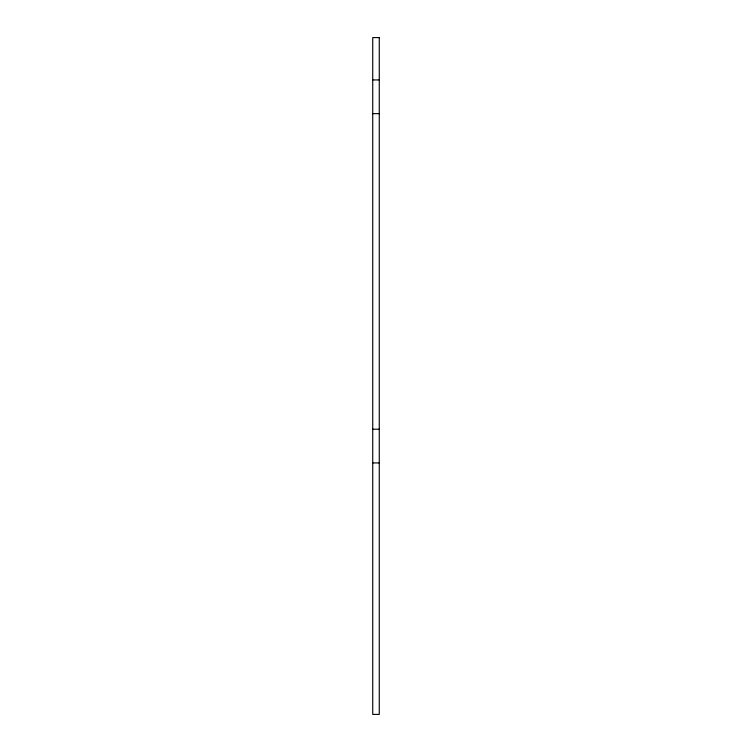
<?xml version="1.0" encoding="UTF-8"?>
<svg xmlns="http://www.w3.org/2000/svg" width="752" height="752" viewBox="0 0 752 752"><rect width="100%" height="100%" fill="white"/><g stroke="black" fill="none" stroke-linecap="round" stroke-linejoin="round"><path stroke-width="1.13" d="M372.729 79.938L379.271 79.938M372.729 113.655L379.271 113.655M372.729 429.213L379.271 429.213M372.729 462.931L379.271 462.931M379.271 37.6L372.729 37.6L372.729 714.4L379.271 714.4L379.271 37.6"/></g></svg>
